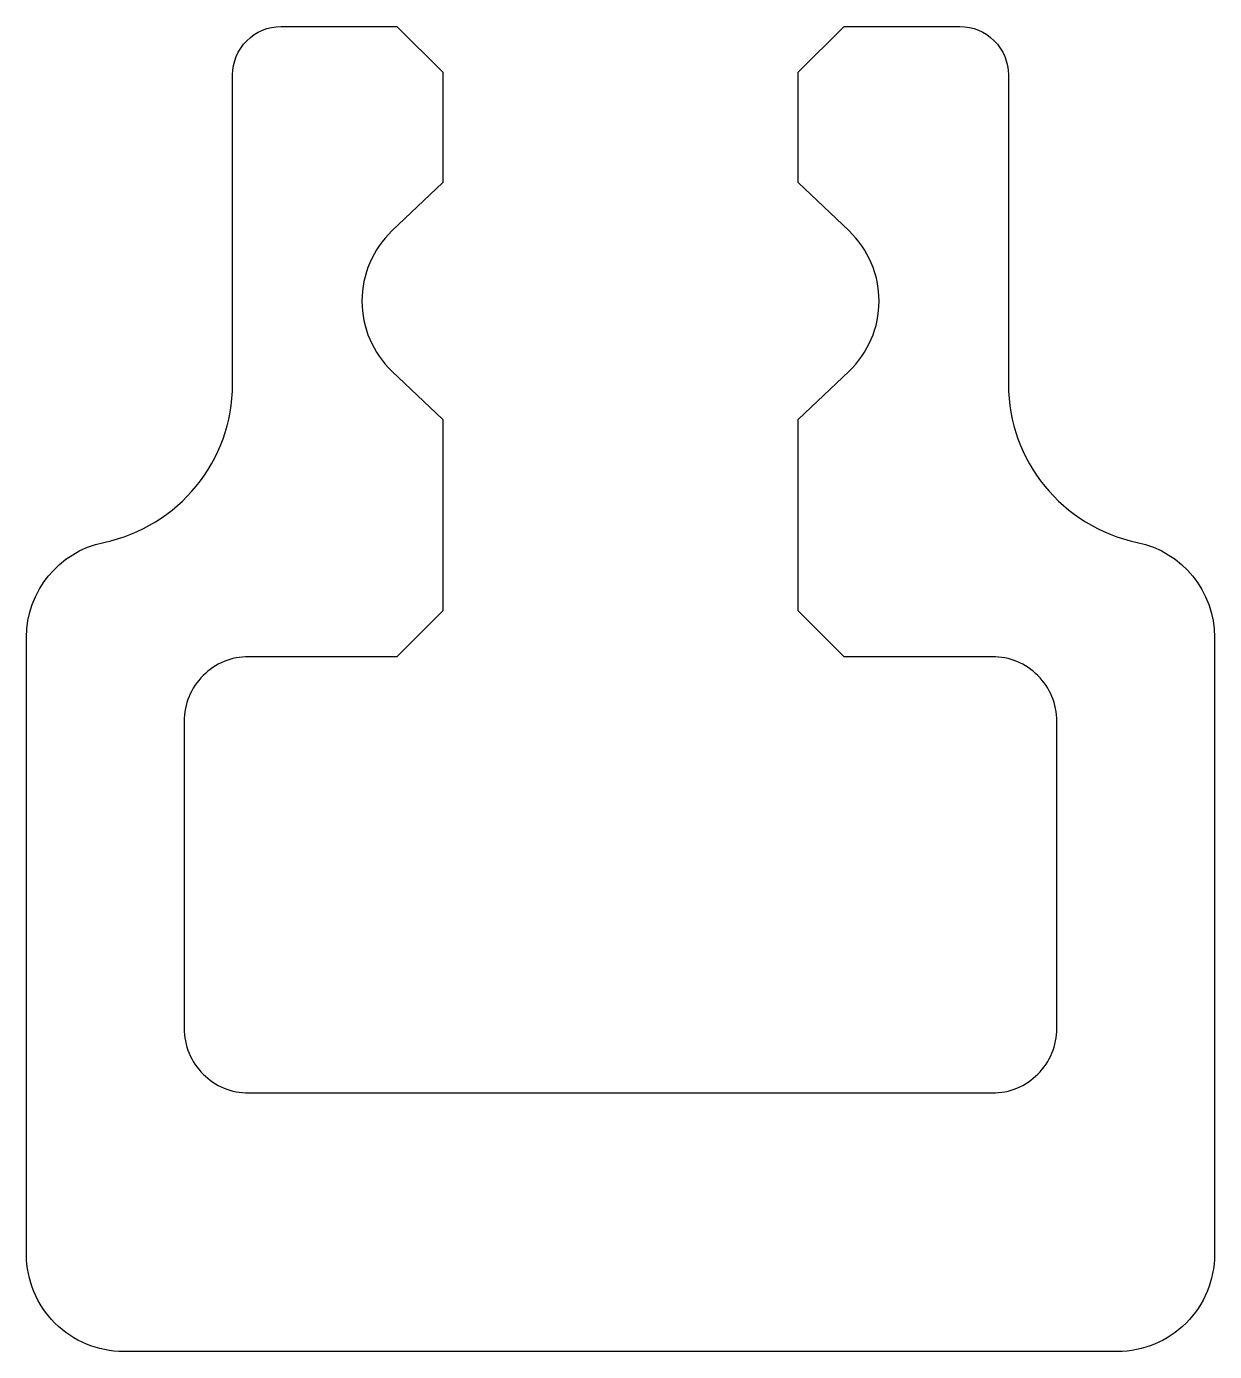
# Model space of a CAD drawing. Extents: x 122.7 to 196.2, y 157.6 to 239.6.
import ezdxf

# ---------------------------------------------------------------- set-up
doc = ezdxf.new("R2010")
doc.units = 0
doc.header["$LTSCALE"] = 15
doc.layers.get('0').update_dxf_attribs({"linetype": 'CONTINUOUS'})

msp = doc.modelspace()

# ---------------------------------------------------------------- linework, layer by layer
at = {"color": 0, "linetype": 'BYBLOCK'}
msp.add_lwpolyline([(122.693, 163.588), (122.693, 201.788, -0.355495), (127.474, 207.663, 0.355495), (135.443, 217.455), (135.443, 236.588, -0.414214), (138.443, 239.588), (145.614, 239.588), (148.443, 236.76), (148.443, 229.931), (145.305, 226.942, 0.428571), (145.305, 218.253), (148.443, 215.264), (148.443, 203.417), (145.614, 200.588), (136.443, 200.588, 0.414214), (132.443, 196.588), (132.443, 177.588, 0.414214), (136.443, 173.588), (182.443, 173.588, 0.414214), (186.443, 177.588), (186.443, 196.588, 0.414214), (182.443, 200.588), (173.271, 200.588), (170.443, 203.417), (170.443, 215.264), (173.581, 218.253, 0.428571), (173.581, 226.942), (170.443, 229.931), (170.443, 236.76), (173.271, 239.588), (180.443, 239.588, -0.414214), (183.443, 236.588), (183.443, 217.455, 0.355495), (191.411, 207.663, -0.355495), (196.193, 201.788), (196.193, 163.588, -0.414214), (190.193, 157.588), (128.693, 157.588, -0.414214)], format="xyb", close=True, dxfattribs=at)

doc.saveas('drawing.dxf')
